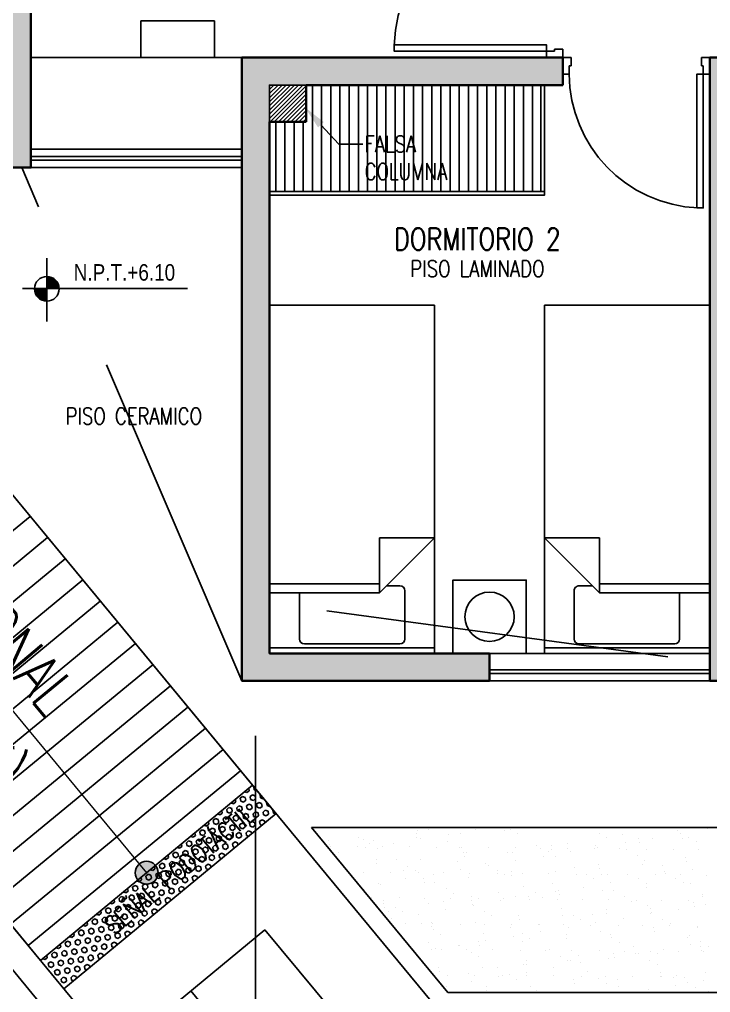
# Model space of a CAD drawing. Header units: millimetres. Extents: x -3 to 53, y -269 to 39.
# Drawn here: x 0.14 to 3.9, y 20.5 to 25.81 of the extents above; entities that cross this region are included whole.
import ezdxf
from ezdxf import colors
from ezdxf.entities.mleader import LeaderData, LeaderLine
from ezdxf.enums import TextEntityAlignment as Align
from ezdxf.math import Vec2, Vec3
from ezdxf.xclip import XClip

# ---------------------------------------------------------------- set-up
doc = ezdxf.new("R2010")
doc.units = ezdxf.units.MM
doc.header["$LTSCALE"] = 15
doc.header["$XCLIPFRAME"] = 2
for name, pattern in [('ACAD_ISO07W100', [3, 0, -3]), ('HIDDEN2', [0.1875, 0.125, -0.0625]), ('PHANTOM', [63.5, 31.75, -6.35, 6.35, -6.35, 6.35, -6.35]), ('PHANTOM2', [1.25, 0.625, -0.125, 0.125, -0.125, 0.125, -0.125])]:
    doc.linetypes.add(name, pattern=pattern)
doc.layers.get('0').update_dxf_attribs({"color": 250})
for name, color, linetype, lineweight in [('A-01', 250, 'Continuous', 0), ('A-02', 250, 'Continuous', 5), ('A-MUROS', 252, 'Continuous', 30)]:
    doc.layers.add(name, color=color, linetype=linetype, lineweight=lineweight)
for name, color, linetype in [('A-Adoquines', 250, 'Continuous'), ('A-EJES', 251, 'PHANTOM'), ('A-EST HATCH', 250, 'Continuous'), ('A-EST PLACAS', 250, 'Continuous'), ('A-EST VIGAS', 250, 'HIDDEN2'), ('A-HATCH', 250, 'Continuous'), ('A-MOBILIARIO', 250, 'Continuous'), ('A-MURO BAJO', 251, 'Continuous'), ('A-NIVELES-NPT', 252, 'Continuous'), ('A-PROYECCIONES', 250, 'HIDDEN2'), ('A-TEXTO-ACABADO PISO', 250, 'Continuous'), ('A-TEXTO-AMBIENTE', 252, 'Continuous'), ('A-TEXTO-INDICACIONES', 250, 'Continuous'), ('A_50_TextoAmbiente', 252, 'Continuous'), ('A_50_TextoIndicaciones', 252, 'Continuous'), ('DLP_MOBILIARIO FIJO', 250, 'Continuous'), ('DLP_VERDE', 250, 'Continuous')]:
    doc.layers.add(name, color=color, linetype=linetype)
doc.styles.add('R80', font='ARIALN.TTF', dxfattribs={"height": 2.03})
doc.styles.add('ROMANS', font='romans.shx', dxfattribs={"width": 0.8})
doc.styles.add('TXT_COTAS', font='romans.shx', dxfattribs={"width": 0.8})

# ---------------------------------------------------------------- blocks, each defined once
blk = doc.blocks.new('*U123')
at = {"true_color": 0x636466}
h = blk.add_hatch(dxfattribs=at)
h.set_pattern_fill('HEX', color=251, scale=0.005)
h.set_pattern_definition([(0, (0.300079, 0), (0, 0.0274963), [0.015875, -0.03175]), (120, (0.300079, 0), (-0.0238125, -0.01374815), [0.015875, -0.03175]), (60, (0.315954, 0), (-0.0238125, 0.01374815), [0.015875, -0.03175])])
h.paths.add_polyline_path([(0, 0.2), (0, 0), (1.5001, 0), (1.5001, 0.2)])
at = {"layer": 'A-01'}
blk.add_lwpolyline([(0, 0.2), (0, 0), (1.5001, 0), (1.5001, 0.2)], close=True, dxfattribs=at)
at = {"layer": 'A_50_TextoIndicaciones', "insert": (0.9001, 0.1), "char_height": 0.1, "width": 1.200005, "attachment_point": 5, "style": 'TXT_COTAS'}
blk.add_mtext('\\pxsm1,qc,t16;SEÑAL PODOTÁCTIL', dxfattribs=at)
blk = doc.blocks.new('A$C9f73720c')
at = {"layer": 'A-HATCH'}
h = blk.add_hatch(dxfattribs=at)
h.set_pattern_fill('_USER', color=256, scale=0.15, angle=112.5, pattern_type=0)
h.set_pattern_definition([(112.5, (52.97205, 82.98351), (-0.138582, -0.0574025), [])])
h.paths.add_polyline_path([(48.9921, 82.1386), (49.5683, 80.7544), (53.2607, 82.2912), (52.6834, 83.6758)])
at = {"layer": 'A-PROYECCIONES', "linetype": 'Continuous'}
h = blk.add_hatch(color=256, dxfattribs=at)
h.dxf.hatch_style = 1
edge = h.paths.add_edge_path()
edge.add_arc((52.9721, 82.9842), 0.0625, 0, 360)
at = {"layer": 'A-02'}
for p, q in [((52.6841, 83.6761, 0), (48.9918, 82.1393, 0)), ((53.2606, 82.2913, 0), (52.6841, 83.6761, 0)), ((49.2799, 81.4466, 0), (52.9723, 82.9838, 0)), ((49.5691, 80.7547, 0), (53.2606, 82.2913, 0))]:
    blk.add_line(p, q, dxfattribs=at)
at = {"layer": 'A-Adoquines'}
blk.add_line((52.8686, 83.7533, 0), (53.4459, 82.3685, 0), dxfattribs=at)
at = {"layer": 'A-HATCH', "elevation": 0}
blk.add_lwpolyline([(53.4574, 83.5104), (54.5259, 83.9558), (54.8613, 85.0403), (56.0529, 84.6766), (55.8402, 83.9801, 0.174381), (55.8568, 83.642), (56.3368, 82.4892), (54.9519, 81.9127), (54.6829, 82.5588, 0.414218), (54.2906, 82.7205), (53.8609, 82.5412)], format="xyb", close=True, dxfattribs=at)
blk.add_lwpolyline([(55.8349, 83.7068), (54.366, 83.32), (53.6592, 83.0264)], dxfattribs=at)
blk.add_lwpolyline([(48.9921, 82.1386), (49.5683, 80.7544), (53.2607, 82.2912), (52.6834, 83.6758)], close=True, dxfattribs=at)
at = {"layer": 'A-MURO BAJO'}
for p, q in [((60.5942, 105.7193, 0), (54.0754, 84.364, 0)), ((54.2455, 88.0001, 0), (52.9985, 83.9157, 0)), ((52.9985, 83.9157, 0), (54.0754, 84.364, 0)), ((48.603, 81.9773, 0), (54.1573, 84.2898, 0)), ((49.206, 80.6035, 0), (54.2906, 82.7205, 0)), ((50.1941, 80.8531, 0), (54.3483, 82.582, 0))]:
    blk.add_line(p, q, dxfattribs=at)
at = {"layer": 'A-PROYECCIONES'}
blk.add_line((51.8921, 84.3407, 0), (70.8171, 125.5768, 0), dxfattribs=at)
at = {"layer": 'A-PROYECCIONES', "linetype": 'Continuous'}
blk.add_circle((52.9721, 82.9842, 0), 0.0625, dxfattribs=at)
at = {"layer": 'DLP_VERDE'}
for p, q in [((54.0754, 84.364), (60.5853, 105.6901)), ((54.2455, 88.0001), (52.9985, 83.9157)), ((52.9985, 83.9157), (54.0754, 84.364))]:
    blk.add_line(p, q, dxfattribs=at)
at = {"layer": 'DLP_VERDE', "linetype": 'Continuous'}
for p, q in [((53.6364, 85.9788), (53.6364, 85.9788)), ((53.6851, 85.8977), (53.6851, 85.8977)), ((53.7297, 85.8987), (53.7297, 85.8987)), ((53.876, 85.8994), (53.876, 85.8994)), ((53.6141, 85.8286), (53.6141, 85.8286)), ((53.6465, 85.8341), (53.6465, 85.8341)), ((53.6507, 85.8662), (53.6507, 85.8662)), ((53.8229, 85.8377), (53.8229, 85.8377)), ((53.9678, 85.8473), (53.9678, 85.8473)), ((53.9827, 85.8446), (53.9827, 85.8446)), ((54.0271, 85.8466), (54.0271, 85.8466)), ((53.5969, 85.8169), (53.5969, 85.8169)), ((53.7505, 85.8204), (53.7505, 85.8204)), ((53.7726, 85.8175), (53.7726, 85.8175)), ((53.8916, 85.8019), (53.8916, 85.8019)), ((53.9956, 85.7882), (53.9956, 85.7882)), ((54.0176, 85.7853), (54.0176, 85.7853)), ((54.249, 85.7954), (54.249, 85.7954)), ((53.6891, 85.7699), (53.6891, 85.7699)), ((53.8325, 85.7616), (53.8325, 85.7616)), ((53.8436, 85.7335), (53.8436, 85.7335)), ((53.878, 85.765), (53.878, 85.765)), ((53.9788, 85.7623), (53.9788, 85.7623)), ((54.1271, 85.7693), (54.1271, 85.7693)), ((54.1366, 85.7696), (54.1366, 85.7696)), ((54.2146, 85.7638), (54.2146, 85.7638)), ((54.2406, 85.7559), (54.2406, 85.7559)), ((54.2626, 85.753), (54.2626, 85.753)), ((54.2706, 85.7611), (54.2706, 85.7611)), ((54.3816, 85.7374), (54.3816, 85.7374)), ((54.4856, 85.7237), (54.4856, 85.7237)), ((53.5964, 85.6785), (53.5964, 85.6785)), ((53.7562, 85.6854), (53.7562, 85.6854)), ((53.7899, 85.6842), (53.7899, 85.6842)), ((53.8006, 85.6874), (53.8006, 85.6874)), ((54.0094, 85.6965), (54.0094, 85.6965)), ((54.1608, 85.7146), (54.1608, 85.7146)), ((54.1692, 85.7035), (54.1692, 85.7035)), ((54.2136, 85.7054), (54.2136, 85.7054)), ((54.4223, 85.7145), (54.4223, 85.7145)), ((53.6436, 85.6257), (53.6436, 85.6257)), ((53.7919, 85.6327), (53.7919, 85.6327)), ((53.9354, 85.6245), (53.9354, 85.6245)), ((54.071, 85.6323), (54.071, 85.6323)), ((54.0816, 85.6252), (54.0816, 85.6252)), ((54.2299, 85.6322), (54.2299, 85.6322)), ((54.3734, 85.624), (54.3734, 85.624)), ((54.4075, 85.6311), (54.4075, 85.6311)), ((54.4419, 85.6627), (54.4419, 85.6627)), ((53.5764, 85.6032), (53.5764, 85.6032)), ((53.5984, 85.6003), (53.5984, 85.6003)), ((53.6657, 85.5704), (53.6657, 85.5704)), ((53.7001, 85.6019), (53.7001, 85.6019)), ((53.7174, 85.5847), (53.7174, 85.5847)), ((53.8214, 85.571), (53.8214, 85.571)), ((53.8434, 85.5681), (53.8434, 85.5681)), ((54.0366, 85.6008), (54.0366, 85.6008)), ((54.3538, 85.5819), (54.3538, 85.5819)), ((54.3557, 85.5623), (54.3557, 85.5623)), ((54.4001, 85.5642), (54.4001, 85.5642)), ((53.5297, 85.5262), (53.5297, 85.5262)), ((53.5741, 85.5282), (53.5741, 85.5282)), ((53.6119, 85.5212), (53.6119, 85.5212)), ((53.7829, 85.5373), (53.7829, 85.5373)), ((53.9427, 85.5443), (53.9427, 85.5443)), ((53.9624, 85.5524), (53.9624, 85.5524)), ((53.9829, 85.5515), (53.9829, 85.5515)), ((53.9871, 85.5462), (53.9871, 85.5462)), ((54.0664, 85.5387), (54.0664, 85.5387)), ((54.0885, 85.5358), (54.0885, 85.5358)), ((54.1959, 85.5553), (54.1959, 85.5553)), ((54.2074, 85.5202), (54.2074, 85.5202)), ((54.3114, 85.5065), (54.3114, 85.5065)), ((53.6002, 85.4879), (53.6002, 85.4879)), ((53.7465, 85.4886), (53.7465, 85.4886)), ((53.8931, 85.4692), (53.8931, 85.4692)), ((53.8947, 85.4956), (53.8947, 85.4956)), ((54.0382, 85.4874), (54.0382, 85.4874)), ((54.1845, 85.4881), (54.1845, 85.4881)), ((54.2296, 85.4681), (54.2296, 85.4681)), ((54.264, 85.4996), (54.264, 85.4996)), ((54.3328, 85.4951), (54.3328, 85.4951)), ((54.3335, 85.5036), (54.3335, 85.5036)), ((53.4877, 85.4073), (53.4877, 85.4073)), ((53.5221, 85.4389), (53.5221, 85.4389)), ((53.8587, 85.4377), (53.8587, 85.4377)), ((54.1292, 85.4031), (54.1292, 85.4031)), ((54.1736, 85.405), (54.1736, 85.405)), ((54.1758, 85.4188), (54.1758, 85.4188)), ((54.3824, 85.4141), (54.3824, 85.4141)), ((53.5432, 85.3675), (53.5432, 85.3675)), ((53.5564, 85.3781), (53.5564, 85.3781)), ((53.5595, 85.3591), (53.5595, 85.3591)), ((53.6472, 85.3538), (53.6472, 85.3538)), ((53.6693, 85.3509), (53.6693, 85.3509)), ((53.703, 85.3508), (53.703, 85.3508)), ((53.7162, 85.3851), (53.7162, 85.3851)), ((53.7606, 85.387), (53.7606, 85.387)), ((53.8049, 85.3885), (53.8049, 85.3885)), ((53.8493, 85.3515), (53.8493, 85.3515)), ((53.9694, 85.3961), (53.9694, 85.3961)), ((53.9976, 85.3585), (53.9976, 85.3585)), ((54.141, 85.3503), (54.141, 85.3503)), ((54.2873, 85.351), (54.2873, 85.351)), ((53.7151, 85.3062), (53.7151, 85.3062)), ((53.7883, 85.3352), (53.7883, 85.3352)), ((53.8923, 85.3215), (53.8923, 85.3215)), ((53.9143, 85.3186), (53.9143, 85.3186)), ((54.0333, 85.303), (54.0333, 85.303)), ((54.0516, 85.305), (54.0516, 85.305)), ((54.086, 85.3365), (54.086, 85.3365)), ((53.6807, 85.2746), (53.6807, 85.2746)), ((53.9027, 85.2439), (53.9027, 85.2439)), ((53.9471, 85.2458), (53.9471, 85.2458)), ((53.9979, 85.2558), (53.9979, 85.2558)), ((54.1373, 85.2893), (54.1373, 85.2893)), ((54.1559, 85.2549), (54.1559, 85.2549)), ((54.1593, 85.2864), (54.1593, 85.2864)), ((54.2783, 85.2707), (54.2783, 85.2707)), ((54.3157, 85.2619), (54.3157, 85.2619)), ((53.4897, 85.2259), (53.4897, 85.2259)), ((53.5141, 85.2149), (53.5141, 85.2149)), ((53.5342, 85.2278), (53.5342, 85.2278)), ((53.627, 85.2254), (53.627, 85.2254)), ((53.6624, 85.222), (53.6624, 85.222)), ((53.7429, 85.2369), (53.7429, 85.2369)), ((53.8058, 85.2137), (53.8058, 85.2137)), ((53.9521, 85.2144), (53.9521, 85.2144)), ((54.1004, 85.2214), (54.1004, 85.2214)), ((54.2439, 85.2132), (54.2439, 85.2132)), ((54.279, 85.2038), (54.279, 85.2038)), ((53.4731, 85.1366), (53.4731, 85.1366)), ((53.4951, 85.1337), (53.4951, 85.1337)), ((53.5372, 85.1431), (53.5372, 85.1431)), ((53.8737, 85.1419), (53.8737, 85.1419)), ((53.9081, 85.1735), (53.9081, 85.1735)), ((54.2446, 85.1723), (54.2446, 85.1723)), ((53.5028, 85.1116), (53.5028, 85.1116)), ((53.6141, 85.118), (53.6141, 85.118)), ((53.6762, 85.0847), (53.6762, 85.0847)), ((53.7181, 85.1043), (53.7181, 85.1043)), ((53.7207, 85.0866), (53.7207, 85.0866)), ((53.7401, 85.1014), (53.7401, 85.1014)), ((53.7652, 85.0849), (53.7652, 85.0849)), ((53.8199, 85.0927), (53.8199, 85.0927)), ((53.8591, 85.0858), (53.8591, 85.0858)), ((53.9294, 85.0957), (53.9294, 85.0957)), ((54.0892, 85.1027), (54.0892, 85.1027)), ((54.1336, 85.1047), (54.1336, 85.1047)), ((54.1909, 85.1231), (54.1909, 85.1231)), ((54.2032, 85.0843), (54.2032, 85.0843)), ((53.449, 85.0623), (53.449, 85.0623)), ((53.4707, 85.0772), (53.4707, 85.0772)), ((53.5164, 85.0777), (53.5164, 85.0777)), ((53.6169, 85.0778), (53.6169, 85.0778)), ((53.9087, 85.0766), (53.9087, 85.0766)), ((53.9631, 85.0721), (53.9631, 85.0721)), ((53.9852, 85.0692), (53.9852, 85.0692)), ((54.055, 85.0773), (54.055, 85.0773)), ((54.1011, 85.0408), (54.1011, 85.0408)), ((54.1042, 85.0535), (54.1042, 85.0535)), ((54.2082, 85.0398), (54.2082, 85.0398)), ((54.2302, 85.0369), (54.2302, 85.0369)), ((53.3592, 84.98), (53.3592, 84.98)), ((53.6957, 84.9789), (53.6957, 84.9789)), ((53.7301, 85.0104), (53.7301, 85.0104)), ((54.0667, 85.0092), (54.0667, 85.0092)), ((53.3248, 84.9485), (53.3248, 84.9485)), ((53.43, 84.9483), (53.43, 84.9483)), ((53.4498, 84.9255), (53.4498, 84.9255)), ((53.4942, 84.9274), (53.4942, 84.9274)), ((53.5735, 84.9401), (53.5735, 84.9401)), ((53.642, 84.9296), (53.642, 84.9296)), ((53.7029, 84.9365), (53.7029, 84.9365)), ((53.7198, 84.9407), (53.7198, 84.9407)), ((53.8627, 84.9435), (53.8627, 84.9435)), ((53.8681, 84.9478), (53.8681, 84.9478)), ((53.9072, 84.9454), (53.9072, 84.9454)), ((54.0115, 84.9395), (54.0115, 84.9395)), ((54.0129, 84.96), (54.0129, 84.96)), ((54.1159, 84.9546), (54.1159, 84.9546)), ((54.1578, 84.9402), (54.1578, 84.9402)), ((53.3209, 84.9165), (53.3209, 84.9165)), ((53.4399, 84.9008), (53.4399, 84.9008)), ((53.5439, 84.8871), (53.5439, 84.8871)), ((53.566, 84.8842), (53.566, 84.8842)), ((53.685, 84.8686), (53.685, 84.8686)), ((53.9231, 84.8777), (53.9231, 84.8777)), ((53.5178, 84.8158), (53.5178, 84.8158)), ((53.5522, 84.8474), (53.5522, 84.8474)), ((53.789, 84.8549), (53.789, 84.8549)), ((53.811, 84.852), (53.811, 84.852)), ((53.8887, 84.8462), (53.8887, 84.8462)), ((53.93, 84.8363), (53.93, 84.8363)), ((54.034, 84.8226), (54.034, 84.8226)), ((54.056, 84.8197), (54.056, 84.8197)), ((54.2059, 84.8273), (54.2059, 84.8273)), ((53.2677, 84.7682), (53.2677, 84.7682)), ((53.3846, 84.8041), (53.3846, 84.8041)), ((53.464, 84.7666), (53.464, 84.7666)), ((53.4764, 84.7773), (53.4764, 84.7773)), ((53.5329, 84.8112), (53.5329, 84.8112)), ((53.6363, 84.7843), (53.6363, 84.7843)), ((53.6763, 84.8029), (53.6763, 84.8029)), ((53.6807, 84.7862), (53.6807, 84.7862)), ((53.8226, 84.8036), (53.8226, 84.8036)), ((53.835, 84.7969), (53.835, 84.7969)), ((53.8894, 84.7954), (53.8894, 84.7954)), ((53.9709, 84.8107), (53.9709, 84.8107)), ((54.0492, 84.8023), (54.0492, 84.8023)), ((54.0937, 84.8043), (54.0937, 84.8043)), ((54.1144, 84.8024), (54.1144, 84.8024)), ((54.175, 84.804), (54.175, 84.804)), ((53.7452, 84.7147), (53.7452, 84.7147)), ((54.0817, 84.7135), (54.0817, 84.7135)), ((54.1161, 84.745), (54.1161, 84.745)), ((53.2658, 84.6836), (53.2658, 84.6836)), ((53.3411, 84.6664), (53.3411, 84.6664)), ((53.3698, 84.6699), (53.3698, 84.6699)), ((53.3742, 84.6843), (53.3742, 84.6843)), ((53.3918, 84.667), (53.3918, 84.667)), ((53.4874, 84.667), (53.4874, 84.667)), ((53.6357, 84.6741), (53.6357, 84.6741)), ((53.7108, 84.6831), (53.7108, 84.6831)), ((53.7792, 84.6658), (53.7792, 84.6658)), ((53.9254, 84.6665), (53.9254, 84.6665)), ((54.0279, 84.6642), (54.0279, 84.6642)), ((54.0737, 84.6735), (54.0737, 84.6735)), ((53.2499, 84.6181), (53.2499, 84.6181)), ((53.2861, 84.6035), (53.2861, 84.6035)), ((53.3398, 84.6528), (53.3398, 84.6528)), ((53.4098, 84.6251), (53.4098, 84.6251)), ((53.4542, 84.627), (53.4542, 84.627)), ((53.5108, 84.6514), (53.5108, 84.6514)), ((53.6148, 84.6377), (53.6148, 84.6377)), ((53.6368, 84.6348), (53.6368, 84.6348)), ((53.657, 84.6339), (53.657, 84.6339)), ((53.6629, 84.6361), (53.6629, 84.6361)), ((53.7558, 84.6191), (53.7558, 84.6191)), ((53.8228, 84.6431), (53.8228, 84.6431)), ((53.8598, 84.6054), (53.8598, 84.6054)), ((53.8672, 84.6451), (53.8672, 84.6451)), ((54.0759, 84.6542), (54.0759, 84.6542)), ((53.5672, 84.5516), (53.5672, 84.5516)), ((53.8819, 84.6025), (53.8819, 84.6025)), ((53.9037, 84.5504), (53.9037, 84.5504)), ((53.9381, 84.582), (53.9381, 84.582)), ((54.0009, 84.5868), (54.0009, 84.5868)), ((54.1049, 84.5732), (54.1049, 84.5732)), ((54.1269, 84.5703), (54.1269, 84.5703)), ((53.1963, 84.5212), (53.1963, 84.5212)), ((53.3005, 84.5375), (53.3005, 84.5375)), ((53.444, 84.5293), (53.444, 84.5293)), ((53.5328, 84.5201), (53.5328, 84.5201)), ((53.5903, 84.5299), (53.5903, 84.5299)), ((53.7385, 84.537), (53.7385, 84.537)), ((53.85, 84.5012), (53.85, 84.5012)), ((53.882, 84.5287), (53.882, 84.5287)), ((54.0093, 84.502), (54.0093, 84.502)), ((54.0283, 84.5294), (54.0283, 84.5294)), ((54.0537, 84.5039), (54.0537, 84.5039)), ((53.1833, 84.4659), (53.1833, 84.4659)), ((53.1956, 84.4527), (53.1956, 84.4527)), ((53.2177, 84.4498), (53.2177, 84.4498)), ((53.2277, 84.4678), (53.2277, 84.4678)), ((53.4364, 84.4769), (53.4364, 84.4769)), ((53.4791, 84.4708), (53.4791, 84.4708)), ((53.5963, 84.4839), (53.5963, 84.4839)), ((53.6407, 84.4859), (53.6407, 84.4859)), ((53.8494, 84.495), (53.8494, 84.495)), ((53.2551, 84.3934), (53.2551, 84.3934)), ((53.3366, 84.4342), (53.3366, 84.4342)), ((53.4033, 84.4004), (53.4033, 84.4004)), ((53.4406, 84.4205), (53.4406, 84.4205)), ((53.4627, 84.4176), (53.4627, 84.4176)), ((53.5468, 84.3922), (53.5468, 84.3922)), ((53.5817, 84.4019), (53.5817, 84.4019)), ((53.6931, 84.3928), (53.6931, 84.3928)), ((53.7602, 84.4189), (53.7602, 84.4189)), ((53.8414, 84.3999), (53.8414, 84.3999)), ((53.9848, 84.3916), (53.9848, 84.3916)), ((53.3548, 84.357), (53.3548, 84.357)), ((53.3893, 84.3885), (53.3893, 84.3885)), ((53.672, 84.3381), (53.672, 84.3381)), ((53.6857, 84.3882), (53.6857, 84.3882)), ((53.7077, 84.3853), (53.7077, 84.3853)), ((53.7258, 84.3874), (53.7258, 84.3874)), ((53.7828, 84.3427), (53.7828, 84.3427)), ((53.8267, 84.3697), (53.8267, 84.3697)), ((53.8272, 84.3447), (53.8272, 84.3447)), ((53.9307, 84.356), (53.9307, 84.356)), ((53.9527, 84.3531), (53.9527, 84.3531)), ((54.0359, 84.3538), (54.0359, 84.3538)), ((54.043, 84.3685), (54.043, 84.3685)), ((53.2099, 84.3177), (53.2099, 84.3177)), ((53.3011, 84.3077), (53.3011, 84.3077)), ((53.3698, 84.3247), (53.3698, 84.3247)), ((53.4142, 84.3267), (53.4142, 84.3267)), ((53.6229, 84.3358), (53.6229, 84.3358)), ((53.2116, 84.2556), (53.2116, 84.2556)), ((53.3579, 84.2563), (53.3579, 84.2563)), ((53.5062, 84.2633), (53.5062, 84.2633)), ((53.5822, 84.2558), (53.5822, 84.2558)), ((53.6496, 84.2551), (53.6496, 84.2551)), ((53.7959, 84.2557), (53.7959, 84.2557)), ((53.1625, 84.217), (53.1625, 84.217)), ((53.1769, 84.1939), (53.1769, 84.1939)), ((53.2113, 84.2255), (53.2113, 84.2255)), ((53.2665, 84.2033), (53.2665, 84.2033)), ((53.2885, 84.2004), (53.2885, 84.2004)), ((53.4075, 84.1847), (53.4075, 84.1847)), ((53.5478, 84.2243), (53.5478, 84.2243)), ((53.5563, 84.1835), (53.5563, 84.1835)), ((53.6007, 84.1855), (53.6007, 84.1855)), ((53.1232, 84.1447), (53.1232, 84.1447)), ((53.1433, 84.1655), (53.1433, 84.1655)), ((53.171, 84.1267), (53.171, 84.1267)), ((53.1877, 84.1675), (53.1877, 84.1675)), ((53.3964, 84.1766), (53.3964, 84.1766)), ((53.4941, 84.1751), (53.4941, 84.1751)), ((53.5115, 84.171), (53.5115, 84.171)), ((53.5335, 84.1681), (53.5335, 84.1681)), ((53.3145, 84.1185), (53.3145, 84.1185)), ((53.4043, 84.0928), (53.4043, 84.0928)), ((53.4607, 84.1192), (53.4607, 84.1192)), ((53.0923, 83.9861), (53.0923, 83.9861)), ((53.1144, 83.9832), (53.1144, 83.9832)), ((53.1255, 83.9826), (53.1255, 83.9826)), ((53.1699, 84.0174), (53.1699, 84.0174))]:
    blk.add_line(p, q, dxfattribs=at)
at = {"rotation": 112.6304644400463}
blk.add_blockref('*U123', (53.4459, 82.3685, 0), dxfattribs=at)
at = {"style": 'R80'}
for height, rotation, p in [(0.09, 0.009, (39.554, 141.0046, 0)), (0.09, 0.009, (45.7984, 139.3226, 0)), (0.09, 0.009, (50.4634, 135.3578, 0)), (0.09, 0.009, (41.9784, 129.0436, 0)), (0.09, 0.009, (37.8409, 128.6089, 0)), (0.09, 0.009, (35.483, 116.3582, 0)), (0.09, 0.009, (38.5607, 113.6321, 0)), (0.09, 0.009, (45.1292, 84.3757, 0)), (0.09, 0.009, (43.9111, 83.9335, 0)), (0.09, 0.009, (43.1485, 83.401, 0)), (0.09, 0.009, (28.0067, 80.1071, 0)), (0.09, 0.009, (44.3753, 79.9046, 0)), (0.09, 0.009, (55.151, 79.2173, 0)), (0.09, 0.009, (38.2608, 76.0049)), (0.09, 0.009, (39.0036, 75.5558)), (0.09, 0.009, (27.5137, 75.2133, 0)), (0.09, 0.009, (27.5137, 75.2133, 0)), (0.09, 0.009, (39.8519, 75.1543)), (0.09, 0.009, (25.3599, 70.2709, 0)), (0.09, 0.009, (32.1646, 69.192, 0)), (0.09, 0.009, (32.1646, 69.192, 0)), (0.09, 0.009, (26.9947, 68.6392, 0)), (0.09, 0.009, (59.8504, 67.3859, 0)), (0.09, 0.009, (24.839, 65.5107, 0)), (0.09, 0.009, (24.839, 65.5107, 0)), (0.09, 0.009, (33.5008, 60.261, 0)), (0.09, 0.009, (33.5008, 60.261, 0)), (0.09, 347.3908, (17.1069, 59.2726, 0)), (0.09, 0.009, (26.4708, 59.2035, 0)), (0.09, 0.009, (26.4708, 59.2035, 0)), (0.09, 0.009, (23.1216, 58.7685, 0)), (0.09, 0.009, (23.1216, 58.7685, 0)), (0.09, 0.009, (27.6632, 55.3959, 0)), (0.09, 0.009, (27.6632, 55.3959, 0)), (0.09, 0.009, (22.2239, 54.9818, 0)), (0.09, 0.009, (22.2239, 54.9818, 0)), (0.09, 0.009, (65.7174, 53.5803, 0)), (0.09, 0.009, (38.377, 51.7166, 0)), (0.09, 0.009, (38.377, 51.7166, 0)), (0.09, 0.009, (21.0294, 51.3767, 0)), (0.09, 0.009, (21.0294, 51.3767, 0)), (0.09, 0.009, (29.4091, 50.8876, 0)), (0.09, 0.009, (29.4091, 50.8876, 0)), (0.09, 0.009, (22.5184, 48.0808, 0)), (0.09, 0.009, (22.5184, 48.0808, 0)), (0.09, 0.009, (32.8305, 47.9478, 0)), (0.09, 0.009, (38.6414, 47.9238, 0)), (0.09, 1.5576, (45.5013, 47.0033, 0)), (0.09, 1.5576, (45.5013, 47.0033, 0)), (0.09, 1.5576, (42.9613, 45.8781, 0)), (0.09, 0.009, (31.2252, 43.4352, 0)), (0.09, 0.009, (31.2252, 43.4352, 0)), (0.09, 0.009, (24.8291, 43.3056, 0)), (0.09, 0.009, (24.8291, 43.3056, 0)), (0.09, 0.009, (28.8684, 42.6092, 0)), (0.09, 0.009, (28.8684, 42.6092, 0)), (0.09, 0.009, (46.0815, 42.4048, 0)), (0.09, 0.009, (19.0307, 42.0559, 0)), (0.09, 0.009, (19.0307, 42.0559, 0)), (0.09, 0.009, (70.9067, 41.0329, 0)), (0.09, 0.009, (22.7765, 38.7407, 0)), (0.09, 0.009, (22.7765, 38.7407, 0)), (0.09, 0.009, (17.8952, 37.4624, 0)), (0.09, 0.009, (17.8952, 37.4624, 0)), (0.09, 0.009, (25.8226, 33.2142, 0)), (0.09, 0.009, (21.5027, 31.2754, 0)), (0.1403, 0.009, (43.0178, 29.8778, 0)), (0.09, 0.009, (24.3978, 29.2659, 0)), (0.09, 0.009, (49.7565, 29.0287, 0)), (0.09, 0.009, (16.51, 28.4123, 0)), (0.09, 0.009, (16.51, 28.4123, 0)), (0.09, 0.009, (40.7946, 24.893, 0)), (0.09, 0.009, (18.1268, 23.6374, 0)), (0.09, 0.009, (20.346, 20.3291, 0)), (0.09, 0.009, (38.3365, 19.4632, 0)), (0.09, 0.009, (18.2869, 15.9828, 0)), (0.09, 0.009, (36.6694, 12.5977, 0)), (0.09, 337.7998, (24.7536, 11.2334, 0)), (0.09, 0.009, (33.5928, 10.3508, 0)), (0.09, 337.7998, (21.6109, 10.1247, 0)), (0.09, 337.7998, (16.5605, 9.5998, 0)), (0.09, 337.7998, (29.9414, 8.9534, 0)), (0.09, 337.7998, (31.6402, 7.9561, 0)), (0.09, 337.7998, (26.736, 7.7966, 0)), (0.09, 337.7998, (32.0288, 7.0232, 0)), (0.09, 0.009, (16.5347, 5.5678, 0)), (0.09, 0.009, (23.3239, 5.5763, 0)), (0.09, 0.009, (34.4718, 3.6379, 0))]:
    blk.add_attdef('N.P.T.+0.00', text='', height=height, rotation=rotation, dxfattribs=at).set_placement(p, align=Align.MIDDLE_CENTER)
for p in [(49.9263, 138.2431, 0), (56.6904, 136.252, 0), (60.5336, 135.5237, 0), (42.6322, 135.1839), (46.2516, 126.9171), (35.1548, 97.8545, 0), (31.2618, 93.9445, 0), (17.9393, 86.8861, 0), (34.7444, 85.6148, 0), (35.5048, 81.4636, 0), (34.6534, 76.9929, 0), (59.6668, 73.2509), (40.4113, 65.8421, 0), (43.5611, 65.2125, 0), (64.4681, 61.3857), (43.9111, 51.4927, 0), (32.9744, 51.0828, 0), (48.0327, 50.0735, 0), (69.3242, 50.0814, 0), (52.9599, 39.4701, 0), (74.4159, 35.7467, 0)]:
    blk.add_attdef('N.P.T.+0.00', text='', height=0.2109, dxfattribs=at).set_placement(p, align=Align.MIDDLE_CENTER)
at = {"layer": 'A_50_TextoAmbiente', "style": 'ROMANS', "width": 0.8}
for s, p in [('RAMPA PEATONAL', (49.9522, 81.839, 0)), ('(PENDIENTE 7.75%%%)', (50.02, 81.3499, 0))]:
    blk.add_text(s, height=0.24, rotation=22.8945, dxfattribs=at).set_placement(p)
blk = doc.blocks.new('est_P1')
at = {"layer": 'A-EST HATCH'}
h = blk.add_hatch(color=256, dxfattribs=at)
h.dxf.hatch_style = 1
h.paths.add_polyline_path([(-9.144, -13.7899), (-9.144, -7.725), (-10.644, -7.725), (-10.644, -8.475), (-10.794, -8.475), (-10.794, -7.525), (-8.994, -7.525), (-8.994, -8.4), (-7.494, -8.4), (-7.494, -7.9), (-7.344, -7.9), (-7.344, -8.6), (-8.994, -8.6), (-8.994, -13.7899)])
h.paths.add_polyline_path([(-30.244, -3.725), (-28.644, -3.725), (-28.644, -0.625), (-29.844, -0.625), (-29.844, -0.475), (-28.494, -0.475), (-28.494, -3.875), (-30.244, -3.875)])
h.paths.add_polyline_path([(-31.044, -0.475), (-31.194, -0.475), (-31.194, -3.875), (-31.044, -3.875)])
h.paths.add_polyline_path([(-36.544, 0), (-36.844, 0), (-36.844, -0.15), (-36.694, -0.15), (-36.694, -3.225), (-36.544, -3.225)])
h.paths.add_polyline_path([(-33.594, -0.625), (-33.594, -3.725), (-31.994, -3.725), (-31.994, -3.875), (-33.744, -3.875), (-33.744, -0.475), (-32.394, -0.475), (-32.394, -0.625)])
h.paths.add_polyline_path([(-42.844, -0.15), (-43.444, -0.15), (-43.444, 0), (-42.694, 0), (-42.694, -3.4), (-43.844, -3.4), (-43.844, -3.25), (-42.844, -3.25)])
h.paths.add_polyline_path([(-44.644, 0), (-44.644, -3.4), (-44.794, -3.4), (-44.794, 0)])
h.paths.add_polyline_path([(-45.594, -3.25), (-47.194, -3.25), (-47.194, -0.15), (-45.994, -0.15), (-45.994, 0), (-47.344, 0), (-47.344, -3.4), (-45.594, -3.4)])
h.paths.add_polyline_path([(-42.844, -13.7), (-43.444, -13.7), (-43.444, -13.85), (-42.694, -13.85), (-42.694, -10.45), (-43.844, -10.45), (-43.844, -10.6), (-42.844, -10.6)])
h.paths.add_polyline_path([(-44.644, -13.85), (-44.644, -10.45), (-44.794, -10.45), (-44.794, -13.85)])
h.paths.add_polyline_path([(-45.594, -10.6), (-47.194, -10.6), (-47.194, -13.7), (-45.994, -13.7), (-45.994, -13.85), (-47.344, -13.85), (-47.344, -10.45), (-45.594, -10.45)])
h.paths.add_polyline_path([(-39.994, -10.35), (-39.844, -10.35), (-39.844, -13.6999), (-39.694, -13.6999), (-39.694, -13.8499), (-39.994, -13.8499)])
h.paths.add_polyline_path([(-30.244, -10.125), (-28.644, -10.125), (-28.644, -13.225), (-29.844, -13.225), (-29.844, -13.375), (-28.494, -13.375), (-28.494, -9.975), (-30.244, -9.975)])
h.paths.add_polyline_path([(-31.044, -13.375), (-31.194, -13.375), (-31.194, -9.975), (-31.044, -9.975)])
h.paths.add_polyline_path([(-36.544, -13.85), (-36.844, -13.8499), (-36.844, -13.7), (-36.694, -13.7), (-36.694, -10.625), (-36.544, -10.625)])
h.paths.add_polyline_path([(-33.594, -13.225), (-33.594, -10.125), (-31.994, -10.125), (-31.994, -9.975), (-33.744, -9.975), (-33.744, -13.375), (-32.394, -13.375), (-32.394, -13.225)])
h.paths.add_polyline_path([(-17.094, -3.725), (-18.694, -3.725), (-18.694, -0.625), (-17.494, -0.625), (-17.494, -0.475), (-18.844, -0.475), (-18.844, -3.875), (-17.094, -3.875)])
h.paths.add_polyline_path([(-16.294, -0.475), (-16.144, -0.475), (-16.144, -3.875), (-16.294, -3.875)])
h.paths.add_polyline_path([(-10.494, 0), (-10.494, -0.15), (-10.644, -0.15), (-10.644, -3.225), (-10.794, -3.225), (-10.794, 0)])
h.paths.add_polyline_path([(-13.744, -0.625), (-13.744, -3.725), (-15.344, -3.725), (-15.344, -3.875), (-13.594, -3.875), (-13.594, -0.475), (-14.944, -0.475), (-14.944, -0.625)])
h.paths.add_polyline_path([(-8.994, -5.25), (-7.344, -5.25), (-7.344, -5.95), (-7.494, -5.95), (-7.494, -5.45), (-8.994, -5.45), (-8.994, -6.325), (-10.794, -6.325), (-10.794, -5.375), (-10.644, -5.375), (-10.644, -6.125), (-9.144, -6.125), (-9.144, -0.06), (-8.994, -0.06)])
h.paths.add_polyline_path([(-4.494, -0.15), (-3.894, -0.15), (-3.894, 0), (-4.644, 0), (-4.644, -3.4), (-3.494, -3.4), (-3.494, -3.25), (-4.494, -3.25)])
h.paths.add_polyline_path([(-2.694, 0), (-2.694, -3.4), (-2.544, -3.4), (-2.544, 0)])
h.paths.add_polyline_path([(-1.744, -3.25), (-0.144, -3.25), (-0.144, -0.15), (-1.344, -0.15), (-1.344, 0), (0.006, 0), (0.006, -3.4), (-1.744, -3.4)])
h.paths.add_polyline_path([(-2.694, -13.85), (-2.694, -10.4499), (-2.544, -10.4499), (-2.544, -13.85)])
h.paths.add_polyline_path([(-1.744, -10.5999), (-0.144, -10.5999), (-0.144, -13.7), (-1.344, -13.7), (-1.344, -13.85), (0.006, -13.85), (0.006, -10.4499), (-1.744, -10.4499)])
h.paths.add_polyline_path([(-7.344, -10.35), (-7.494, -10.35), (-7.494, -13.6999), (-7.644, -13.6999), (-7.644, -13.8499), (-7.344, -13.85)])
h.paths.add_polyline_path([(-17.094, -10.125), (-18.694, -10.125), (-18.694, -13.225), (-17.494, -13.225), (-17.494, -13.375), (-18.844, -13.375), (-18.844, -9.975), (-17.094, -9.975)])
h.paths.add_polyline_path([(-16.294, -13.375), (-16.144, -13.375), (-16.144, -9.975), (-16.294, -9.975)])
h.paths.add_polyline_path([(-10.794, -13.85), (-10.494, -13.8499), (-10.494, -13.6999), (-10.644, -13.7), (-10.644, -10.625), (-10.794, -10.625)])
h.paths.add_polyline_path([(-13.744, -13.225), (-13.744, -10.125), (-15.344, -10.125), (-15.344, -9.975), (-13.594, -9.975), (-13.594, -13.375), (-14.944, -13.375), (-14.944, -13.225)])
h.paths.add_polyline_path([(-38.344, -7.525), (-36.544, -7.525), (-36.544, -8.475), (-36.694, -8.475), (-36.694, -7.725), (-38.194, -7.725), (-38.194, -13.7899), (-38.344, -13.7899), (-38.344, -8.6), (-39.994, -8.6), (-39.994, -7.9), (-39.844, -7.9), (-39.844, -8.4), (-38.344, -8.4)])
h.paths.add_polyline_path([(-4.644, -13.85), (-4.644, -10.4499), (-3.494, -10.4499), (-3.494, -10.5999), (-4.494, -10.5999), (-4.494, -13.7), (-3.894, -13.7), (-3.894, -13.85)])
h.paths.add_polyline_path([(-1.7407, -5.5), (-1.594, -5.5), (-1.594, -4.3), (-3.744, -4.3), (-3.744, -4.45), (-3.294, -4.45), (-3.294, -6.05), (-3.094, -6.05), (-3.094, -4.45), (-1.744, -4.45), (-1.744, -5.5)], flags=17)
h.paths.add_polyline_path([(-1.7407, -8.3499), (-1.594, -8.3499), (-1.594, -9.5499), (-3.744, -9.5499), (-3.744, -9.3999), (-3.294, -9.4), (-3.294, -7.8), (-3.094, -7.8), (-3.094, -9.4), (-1.744, -9.3999), (-1.744, -8.3499)], flags=17)
h.paths.add_polyline_path([(-7.494, -6.85), (-4.644, -6.85), (-4.644, -4.3), (-4.494, -4.3), (-4.494, -6.85), (-1.744, -6.85), (-1.744, -6.25), (-1.594, -6.25), (-1.594, -6.85), (1.156, -6.85), (1.156, -2.8), (1.356, -2.8), (1.356, -11.05), (1.156, -11.05), (1.156, -7), (-1.594, -7), (-1.594, -7.5999), (-1.744, -7.5999), (-1.744, -7), (-4.494, -7), (-4.494, -9.5499), (-4.644, -9.5499), (-4.644, -7), (-7.494, -7)])
h.paths.add_polyline_path([(-7.344, 0), (-7.344, -3.5), (-7.494, -3.5), (-7.494, -0.15), (-7.644, -0.15), (-7.644, 0)])
h.paths.add_polyline_path([(-38.344, -0.06), (-38.344, -5.25), (-39.994, -5.25), (-39.994, -5.95), (-39.844, -5.95), (-39.844, -5.45), (-38.344, -5.45), (-38.344, -6.325), (-36.544, -6.325), (-36.544, -5.375), (-36.694, -5.375), (-36.694, -6.125), (-38.194, -6.125), (-38.194, -0.06)])
h.paths.add_polyline_path([(-45.744, -6.85), (-48.494, -6.85), (-48.494, -2.8), (-48.694, -2.8), (-48.694, -11.0499), (-48.494, -11.0499), (-48.494, -6.9999), (-45.744, -7), (-45.744, -7.6), (-45.594, -7.6), (-45.594, -7), (-42.844, -7), (-42.844, -9.55), (-42.694, -9.55), (-42.694, -6.9999), (-39.8439, -6.9999), (-39.8439, -6.85), (-42.694, -6.85), (-42.694, -4.3), (-42.844, -4.3), (-42.844, -6.85), (-45.594, -6.85), (-45.594, -6.25), (-45.744, -6.25)])
h.paths.add_polyline_path([(-39.994, 0), (-39.694, 0), (-39.694, -0.15), (-39.844, -0.15), (-39.8439, -3.5), (-39.994, -3.5)])
h.paths.add_polyline_path([(-45.5972, -5.5), (-45.744, -5.5), (-45.744, -4.3), (-43.594, -4.3), (-43.594, -4.45), (-44.044, -4.45), (-44.044, -6.05), (-44.244, -6.05), (-44.244, -4.45), (-45.594, -4.45), (-45.594, -5.5)], flags=17)
h.paths.add_polyline_path([(-45.5972, -8.35), (-45.744, -8.35), (-45.744, -9.55), (-43.594, -9.55), (-43.594, -9.4), (-44.044, -9.4), (-44.044, -7.8), (-44.244, -7.8), (-44.244, -9.4), (-45.594, -9.4), (-45.594, -8.35)], flags=17)
h.paths.add_polyline_path([(-25.344, -6.325), (-25.494, -6.325), (-25.494, -2.625), (-25.344, -2.625)])
h.paths.add_polyline_path([(-21.094, -6.325), (-11.694, -6.325), (-11.694, -6.175), (-15.244, -6.175), (-15.244, -4.775), (-15.444, -4.775), (-15.444, -6.175), (-18.344, -6.175), (-18.344, -4.775), (-18.494, -4.775), (-18.494, -6.175), (-20.894, -6.175), (-20.894, -4.925), (-19.244, -4.925), (-19.244, -4.775), (-21.519, -4.775), (-21.519, -4.925), (-21.094, -4.925)])
h.paths.add_polyline_path([(-21.544, -6.325), (-23.544, -6.325), (-23.544, -6.175), (-21.694, -6.175), (-21.694, -2.775), (-23.544, -2.775), (-23.544, -2.625), (-21.694, -2.625), (-21.694, -0.475), (-20.844, -0.475), (-20.844, -0.625), (-21.544, -0.625)])
h.paths.add_polyline_path([(-26.244, -4.925), (-26.244, -6.325), (-35.644, -6.325), (-35.644, -6.175), (-32.094, -6.175), (-32.094, -4.775), (-31.894, -4.775), (-31.894, -6.175), (-28.994, -6.175), (-28.994, -4.775), (-28.844, -4.775), (-28.844, -6.175), (-26.444, -6.175), (-26.444, -4.925), (-28.094, -4.925), (-28.094, -4.775), (-25.899, -4.7733), (-25.899, -4.9233)])
h.paths.add_polyline_path([(-25.874, -0.6233), (-26.494, -0.625), (-26.494, -0.475), (-25.674, -0.4733), (-25.674, -6.3233), (-25.874, -6.3233)])
h.paths.add_polyline_path([(-25.674, -9.0983), (-25.674, -13.3733), (-26.494, -13.375), (-26.494, -13.225), (-25.874, -13.2233), (-25.874, -9.0983)])
h.paths.add_polyline_path([(-27.644, -9.075), (-27.644, -8.925), (-25.874, -8.9234), (-25.874, -7.6733), (-28.394, -7.675), (-28.394, -9.075), (-28.544, -9.075), (-28.544, -7.675), (-31.894, -7.675), (-31.894, -9.075), (-32.094, -9.075), (-32.094, -7.675), (-35.644, -7.675), (-35.644, -7.525), (-25.674, -7.5234), (-25.674, -9.0733)])
h.paths.add_polyline_path([(-19.694, -9.075), (-19.694, -8.925), (-21.494, -8.925), (-21.494, -7.675), (-18.944, -7.675), (-18.944, -9.075), (-18.794, -9.075), (-18.794, -7.675), (-15.444, -7.675), (-15.444, -9.075), (-15.244, -9.075), (-15.244, -7.675), (-11.694, -7.675), (-11.694, -7.525), (-21.694, -7.525), (-21.694, -9.075)])
h.paths.add_polyline_path([(-22.694, -12.8249), (-25.344, -12.825), (-25.344, -10.175), (-22.994, -10.175), (-22.994, -9.625), (-22.694, -9.625), (-22.694, -9.475), (-23.144, -9.475), (-23.144, -10.025), (-25.344, -10.025), (-25.344, -7.675), (-24.144, -7.675), (-24.144, -7.525), (-25.494, -7.525), (-25.494, -12.975), (-22.694, -12.975)])
h.paths.add_polyline_path([(-21.694, -13.375), (-20.844, -13.375), (-20.844, -13.225), (-21.544, -13.225), (-21.544, -9.1), (-21.694, -9.1)])
at = {"layer": 'A-EST PLACAS', "elevation": 0}
for points in [[(-45.744, -6.85), (-48.494, -6.85), (-48.494, -2.8), (-48.694, -2.8), (-48.694, -11.0499), (-48.494, -11.0499), (-48.494, -6.9999), (-45.744, -7), (-45.744, -7.6), (-45.594, -7.6), (-45.594, -7), (-42.844, -7), (-42.844, -9.55), (-42.694, -9.55), (-42.694, -6.9999), (-39.8439, -6.9999), (-39.8439, -6.85), (-42.694, -6.85), (-42.694, -4.3), (-42.844, -4.3), (-42.844, -6.85), (-45.594, -6.85), (-45.594, -6.25), (-45.744, -6.25)], [(-45.594, -10.6), (-47.194, -10.6), (-47.194, -13.7), (-45.994, -13.7), (-45.994, -13.85), (-47.344, -13.85), (-47.344, -10.45), (-45.594, -10.45)], [(-44.644, -13.85), (-44.644, -10.45), (-44.794, -10.45), (-44.794, -13.85)]]:
    blk.add_lwpolyline(points, close=True, dxfattribs=at)
at = {"layer": 'A-EST VIGAS'}
for p, q in [((-48.494, -11.0499, 0), (-47.344, -11.0499, 0)), ((-44.794, -13.85, 0), (-45.994, -13.85, 0))]:
    blk.add_line(p, q, dxfattribs=at)
blk = doc.blocks.new('SIM NIVEL PLANTA')
at = {"linetype": 'Continuous'}
h = blk.add_hatch(dxfattribs=at)
h.set_pattern_fill('_USER', color=256, scale=0.089997, angle=45, style=0, pattern_type=0)
h.set_pattern_definition([(45, (31854.49523, 23864.84028), (-0.06363728001, 0.06363728001), [])])
h.paths.add_polyline_path([(-17.33, 0), (-15.98, 0, 0.409209), (-17.33, 1.33)])
h.paths.add_polyline_path([(-18.68, 0, 0.004279), (-18.68, -0.02, 0.414214), (-17.33, -1.37), (-17.33, 0)])
for p, q in [((-17.33, -3.58), (-17.33, 3.34)), ((-2, 0), (-20, 0))]:
    blk.add_line(p, q)
blk.add_circle((-17.33, -0.02), 1.35, dxfattribs=at)
at = {"style": 'R80'}
blk.add_attdef('N.P.T.+0.00', text='', height=1.8, dxfattribs=at).set_placement((-8.87, 1.77), align=Align.MIDDLE_CENTER)
blk = doc.blocks.new('A$C77AB7FBD')
at = {"linetype": 'Continuous'}
for p, q in [((0, 0), (0, 1.9)), ((0.9, 1.9), (0, 1.9)), ((0.9, 1.87), (0, 1.87)), ((0.9, 0), (0.9, 1.9)), ((0.164, 1.57), (0.164, 1.8219)), ((0.1908, 1.8487), (0.7119, 1.8487)), ((0.7386, 1.8219), (0.7386, 1.5585)), ((0.6, 1.57), (0, 1.57)), ((0.6, 1.27), (0.6, 1.57)), ((0.9, 1.27), (0.6, 1.57)), ((0.6, 1.52), (0, 1.52)), ((0.7119, 1.5317), (0.6383, 1.5317)), ((0.9, 1.27), (0.6, 1.27)), ((0.9, 0), (0, 0))]:
    blk.add_line(p, q, dxfattribs=at)
for centre, start, end in [((0.1908, 1.8219), 90, 180), ((0.7119, 1.8219), 0, 90), ((0.7119, 1.5585), 270, 0)]:
    blk.add_arc(centre, 0.0267, start, end, dxfattribs=at)
blk = doc.blocks.new('A$C2EBA15F5')
blk.add_lwpolyline([(0, 0.4), (0, 0), (0.4, 0), (0.4, 0.4)], close=True)
blk.add_circle((0.2, 0.2), 0.1344)
blk = doc.blocks.new('*U141')
for p, q in [((0.01, 0.755), (0.01, 0.8)), ((0.1, 0.765), (0.1, 0.8)), ((0.055, 0.755), (0.01, 0.755)), ((0.1, 0.765), (0.055, 0.765)), ((0.055, 0.755), (0.055, 0.765)), ((0.055, 0.045), (0.01, 0.045)), ((0.01, 0.045), (0.01, 0)), ((0.055, 0.045), (0.055, 0.035)), ((0.1, 0.035), (0.055, 0.035)), ((0.1, 0.035), (0.1, 0))]:
    blk.add_line(p, q)
blk.add_lwpolyline([(0.83, 0.07), (0.83, 0.035), (0.1, 0.035), (0.1, 0.07)], close=True)
at = {"linetype": 'HIDDEN2'}
blk.add_arc((0.0996, 0.034), 0.731, 2.2301, 89.9672, dxfattribs=at)
blk = doc.blocks.new('*U140')
for p, q in [((0.01, 0.855), (0.01, 0.9)), ((0.055, 0.855), (0.01, 0.855)), ((0.1, 0.865), (0.055, 0.865)), ((0.055, 0.855), (0.055, 0.865)), ((0.1, 0.865), (0.1, 0.9)), ((0.055, 0.045), (0.01, 0.045)), ((0.01, 0.045), (0.01, 0)), ((0.055, 0.045), (0.055, 0.035)), ((0.1, 0.035), (0.055, 0.035)), ((0.1, 0.035), (0.1, 0))]:
    blk.add_line(p, q)
blk.add_lwpolyline([(0.93, 0.07), (0.93, 0.035), (0.1, 0.035), (0.1, 0.07)], close=True)
at = {"linetype": 'HIDDEN2'}
blk.add_arc((0.0995, 0.0339), 0.8311, 2.2301, 89.9672, dxfattribs=at)
blk = doc.blocks.new('Ejes_Torre G')
at = {"layer": 'A-EJES', "linetype": 'PHANTOM2', "ltscale": 0.5}
blk.add_lwpolyline([(1.425, -2.75), (1.425, -0.3)], dxfattribs=at)

msp = doc.modelspace()

# ---------------------------------------------------------------- block references
at = {"linetype": 'ACAD_ISO07W100', "ltscale": 5}
ref = msp.add_blockref('A$C9f73720c', (-94.0043, 47.5864), dxfattribs=dict(at, rotation=286.9770955472961))
XClip(ref).set_block_clipping_path([(53.9739667831, 80.2683385944), (69.3730303047, 130.7085147865), (51.0595701083, 136.2994971771), (35.6605065867, 85.8593209849)])

# ---------------------------------------------------------------- next in the draw order: hatches: boundary and pattern name
at = {"layer": 'A-HATCH'}
h = msp.add_hatch(dxfattribs=at)
h.set_pattern_fill('ANSI31', color=256, scale=0.005, angle=180)
h.set_pattern_definition([(225, (50.05, 33.249917), (0.01122532, -0.01122532), [])])
h.paths.add_polyline_path([(1.5, 25.2499), (1.7, 25.2499), (1.7, 25.4499), (1.5, 25.4499)])
at = {"layer": 'DLP_MOBILIARIO FIJO'}
h = msp.add_hatch(dxfattribs=at)
h.set_pattern_fill('_USER', color=256, scale=0.05, angle=450, pattern_type=0)
h.set_pattern_definition([(90, (9542.434856, 4970.415734), (-0.05, 2e-17), [])])
h.paths.add_polyline_path([(1.5, 24.8699), (1.5, 25.2499), (1.7, 25.2499), (1.7, 25.4499), (2.98, 25.4499), (2.98, 24.8699)])

# ---------------------------------------------------------------- next in the draw order: linework, layer by layer
at = {"layer": 'A-MOBILIARIO'}
for points in [[(0.8, 25.7999), (0.8, 25.5999), (1.2, 25.5999), (1.2, 25.7999)], [(1.35, 25.6), (1.35, 25.1), (0.2, 25.1), (0.2, 25.6)]]:
    msp.add_lwpolyline(points, close=True, dxfattribs=at)
at = {"layer": 'A-MURO BAJO'}
for p, q in [((0.2, 25.0999), (1.35, 25.0999)), ((0.2, 24.9999), (1.35, 24.9999)), ((2.7, 22.3499), (3.9, 22.3499)), ((2.7, 22.1999), (3.9, 22.1999))]:
    msp.add_line(p, q, dxfattribs=at)
at = {"layer": 'A-MUROS'}
for p, q in [((3.1, 25.5999), (1.35, 25.5999)), ((1.35, 25.5999), (1.35, 22.1999)), ((3.1, 25.5999), (3.1, 25.4499)), ((4.05, 25.5999), (3.9, 25.5999)), ((3.9, 25.5999), (3.9, 22.1999)), ((3.1, 25.4499), (1.7, 25.4499)), ((1.7, 25.4499), (1.7, 25.2499)), ((1.5, 25.2499), (1.5, 22.3499)), ((1.7, 25.2499), (1.5, 25.2499)), ((2.7, 22.3499), (1.5, 22.3499)), ((2.7, 22.3499), (2.7, 22.1999)), ((2.7, 22.1999), (1.35, 22.1999)), ((4.05, 22.1999), (3.9, 22.1999))]:
    msp.add_line(p, q, dxfattribs=at)
msp.add_lwpolyline([(2.95, 29.2), (0.2, 29.2), (0.2, 33.25), (0, 33.25), (0, 25), (0.2, 25), (0.2, 29.05), (2.95, 29.05)], dxfattribs=at)
at = {"layer": 'A-PROYECCIONES'}
msp.add_line((1.35, 22.2, 0), (0.15, 25, 0), dxfattribs=at)
at = {"layer": 'DLP_MOBILIARIO FIJO'}
for p, q in [((0.2, 25.0599), (1.35, 25.0599)), ((0.2, 25.0399), (1.35, 25.0399)), ((3.9, 22.2599), (2.7, 22.2599)), ((3.9, 22.2399), (2.7, 22.2399))]:
    msp.add_line(p, q, dxfattribs=at)
msp.add_lwpolyline([(1.5, 25.4499), (3, 25.4499)], dxfattribs=at)
at = {"layer": 'DLP_MOBILIARIO FIJO', "elevation": 0}
for points in [[(1.5, 25.4499), (1.5, 24.8499), (3, 24.8499), (3, 24.8699), (1.5, 24.8699)], [(2.98, 24.8699), (2.98, 25.4499)], [(3, 25.4499), (3, 24.8699)]]:
    msp.add_lwpolyline(points, dxfattribs=at)

# ---------------------------------------------------------------- next in the draw order: block references
msp.add_blockref('est_P1', (48.694, 36.0499, 0))
at = {"layer": 'A-MOBILIARIO', "xscale": -1}
msp.add_blockref('*U140', (3.11, 25.5999), dxfattribs=at)
for name, p, rotation in [('*U141', (3.9, 25.6099), 90), ('A$C77AB7FBD', (1.5, 24.2499), 180)]:
    msp.add_blockref(name, p, dxfattribs=dict(at, rotation=rotation))
at = {"layer": 'A-MOBILIARIO', "rotation": 180}
msp.add_blockref('A$C77AB7FBD', (3.9, 24.2499), dxfattribs=at)
at = {"layer": 'A-MOBILIARIO', "extrusion": (0, 0, -1), "xscale": -1, "zscale": -1, "rotation": 180}
msp.add_blockref('A$C2EBA15F5', (-2.9, 22.7499), dxfattribs=at)
at = {"layer": 'A-MUROS'}
msp.add_blockref('Ejes_Torre G', (0, 22.2), dxfattribs=at)
at = {"layer": 'A-NIVELES-NPT', "xscale": 0.05, "yscale": 0.05, "zscale": 0.05}
msp.add_blockref('SIM NIVEL PLANTA', (1.1534, 24.3394), dxfattribs=at).add_auto_attribs({'N.P.T.+0.00': 'N.P.T.+6.10'})

# ---------------------------------------------------------------- next in the draw order: texts
at = {"layer": 'A-TEXTO-ACABADO PISO', "char_height": 0.09, "attachment_point": 2, "rotation": 0, "style": 'ROMANS'}
for s, insert in [('PISO LAMINADO', (2.6342, 24.4931)), ('PISO CERAMICO', (0.7611, 23.689, 0))]:
    msp.add_mtext_dynamic_manual_height_columns(s, width=1.20225, gutter_width=12.5, heights=[0], dxfattribs=dict(at, insert=insert))
at = {"layer": 'A-TEXTO-AMBIENTE', "style": 'ROMANS', "width": 0.8}
msp.add_text('DORMITORIO 2', height=0.12, dxfattribs=at).set_placement((2.6341, 24.55), align=Align.CENTER)

# ---------------------------------------------------------------- next in the draw order: leaders
at = {"layer": 'A-TEXTO-INDICACIONES'}
ml = msp.add_multileader_mtext('Standard', dxfattribs=at)
ml.set_content('FALSA COLUMNA', color=256, style='ROMANS')
ml.set_leader_properties(color=7)
ml.build(insert=Vec2(0, 0))
ml.multileader.update_dxf_attribs({"dogleg_length": 1.3073, "arrow_head_size": 0.13, "scale": 0.1})
ctx = ml.context
ctx.base_point, ctx.scale, ctx.char_height, ctx.arrow_head_size, ctx.landing_gap_size, ctx.plane_origin = Vec3(2.0094, 25.1281), 0.1, 0.09, 0.13, 0.01, Vec3(1.7948, 24.1447)
notes = []
notes.append((ctx, [(0, (1, 1, 0), (1.8786, 25.1281), (1, 0), 0.1307, [(0, [(1.6926, 25.3291)], 0, [])])]))
ctx.mtext.insert, ctx.mtext.width, ctx.mtext.defined_height, ctx.mtext.flow_direction = Vec3(2.0194, 25.1731), 0.532149, 0.5349, 5
for ctx, leaders in notes:
    for number, flags, end, landing, length, lines in leaders:
        leader = LeaderData()
        leader.index, (leader.has_last_leader_line, leader.has_dogleg_vector, leader.attachment_direction) = number, flags
        leader.last_leader_point, leader.dogleg_vector, leader.dogleg_length = Vec3(end), Vec3(landing), length
        for number, points, colour, breaks in lines:
            line = LeaderLine()
            line.index, line.vertices, line.color, line.breaks = number, Vec3.list(points), colors.encode_raw_color(colour), breaks
            leader.lines.append(line)
        ctx.leaders.append(leader)

doc.saveas('drawing.dxf')
